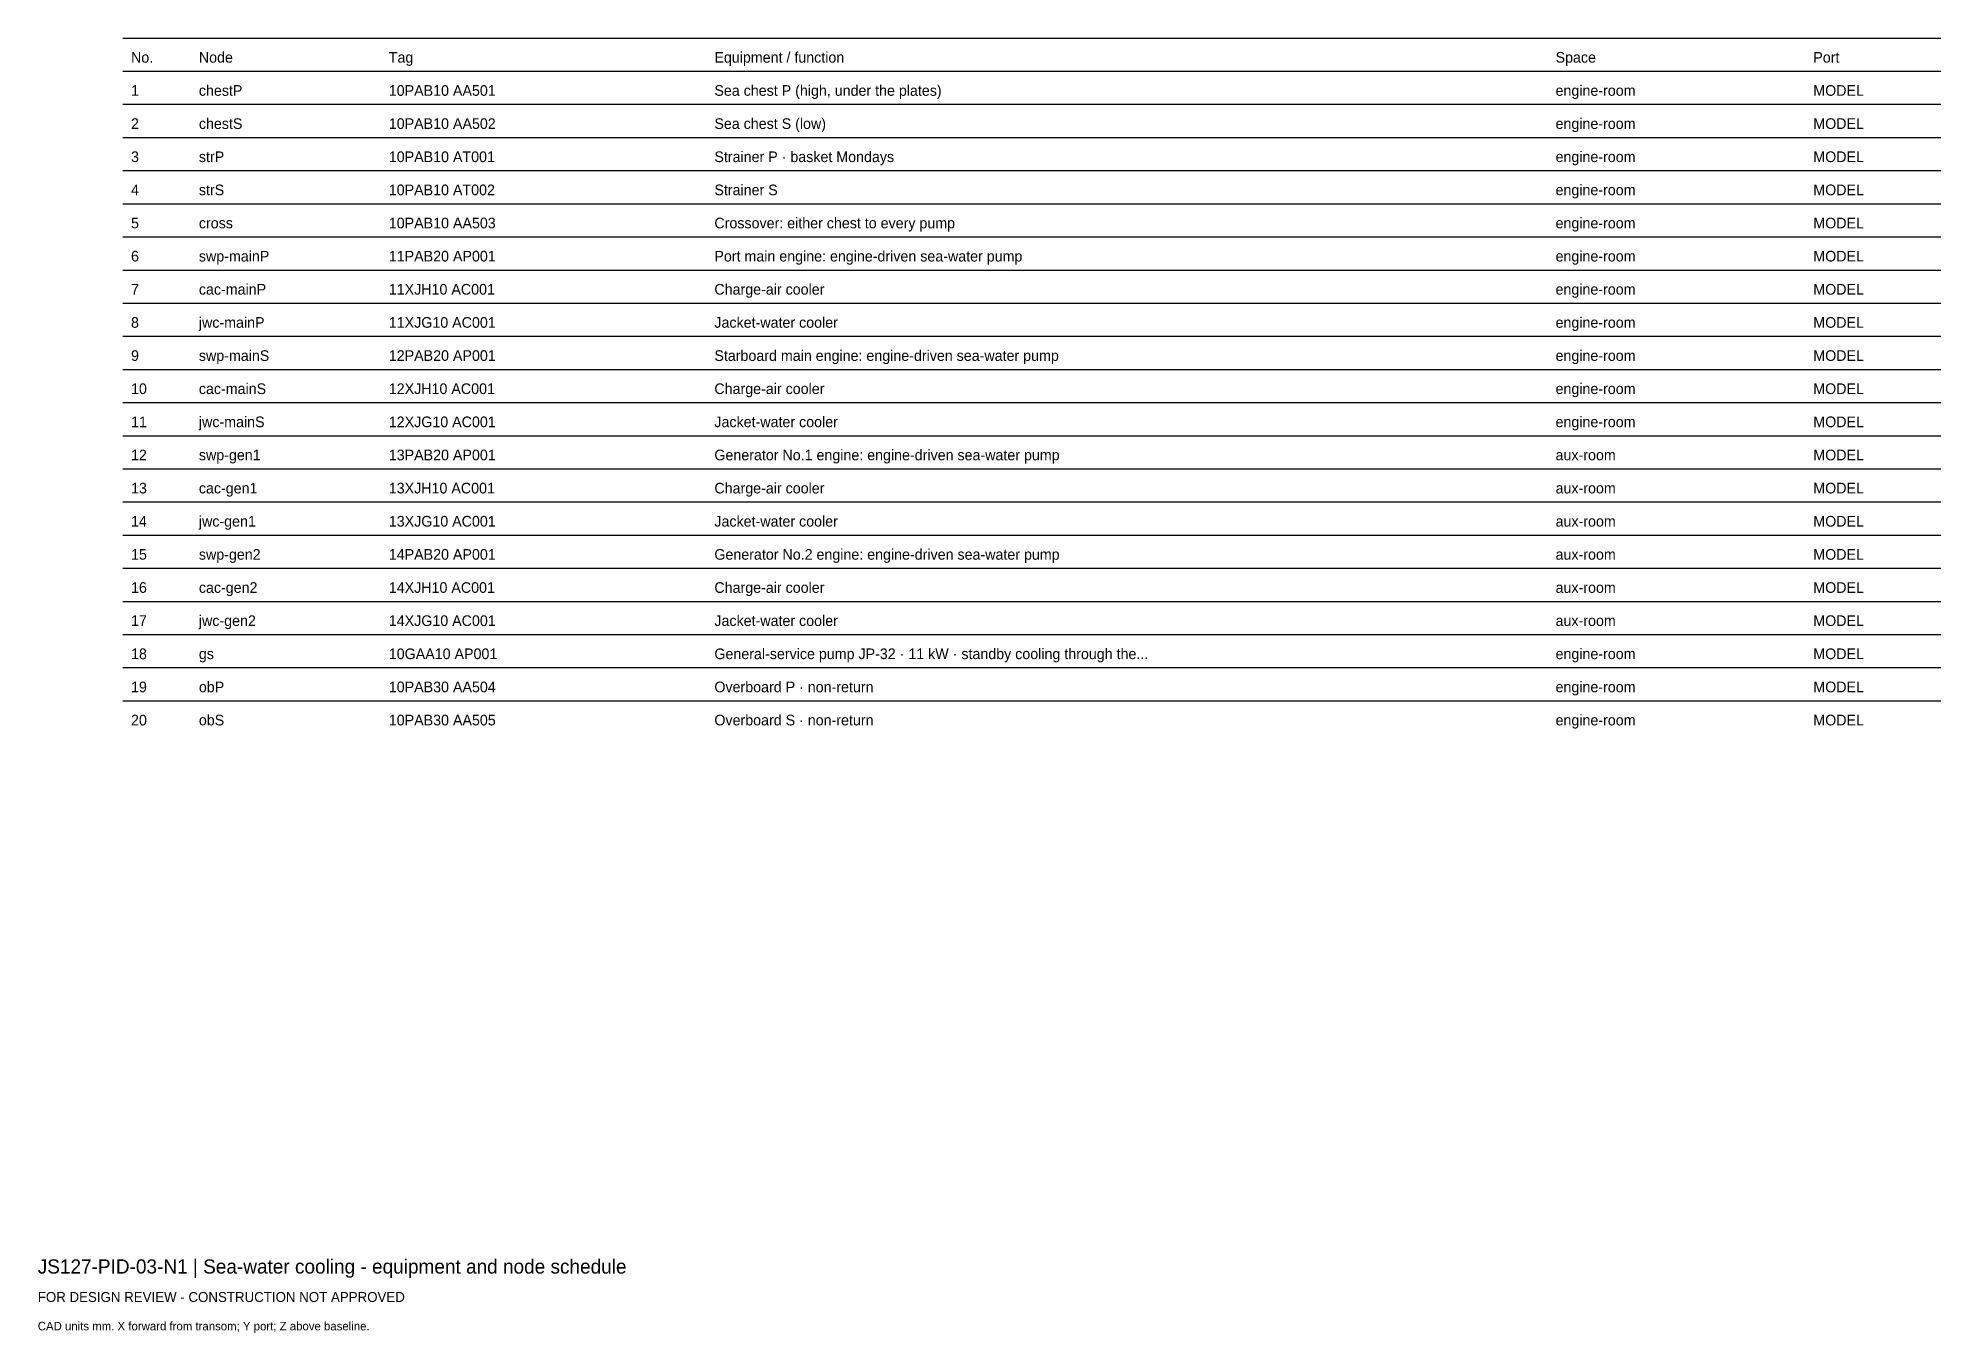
# Model space of a CAD drawing. Header units: millimetres. Extents: x 0 to 402, y -25 to 249.
import ezdxf

# ---------------------------------------------------------------- set-up
doc = ezdxf.new("R2010")
doc.units = ezdxf.units.MM
doc.layers.add('ANNOTATION', color=7, linetype='Continuous')
doc.layers.add('GEOMETRY', color=7, linetype='Continuous')

msp = doc.modelspace()

# ---------------------------------------------------------------- linework, layer by layer
at = {"layer": 'GEOMETRY'}
for p, q in [((18, 249), (402, 249)), ((18, 242), (402, 242)), ((18, 235), (402, 235)), ((18, 228), (402, 228)), ((18, 221), (402, 221)), ((18, 214), (402, 214)), ((18, 207), (402, 207)), ((18, 200), (402, 200)), ((18, 193), (402, 193)), ((18, 186), (402, 186)), ((18, 179), (402, 179)), ((18, 172), (402, 172)), ((18, 165), (402, 165)), ((18, 158), (402, 158)), ((18, 151), (402, 151)), ((18, 144), (402, 144)), ((18, 137), (402, 137)), ((18, 130), (402, 130)), ((18, 123), (402, 123)), ((18, 116), (402, 116)), ((18, 109), (402, 109))]:
    msp.add_line(p, q, dxfattribs=at)

# ---------------------------------------------------------------- texts
at = {"layer": 'ANNOTATION'}
for s, height, p in [('No.', 2.25, (19.7, 243.8)), ('Node', 2.25, (34.03, 243.8)), ('Tag', 2.25, (74.15, 243.8)), ('Equipment / function', 2.25, (142.92, 243.8)), ('Space', 2.25, (320.6, 243.8)), ('Port', 2.25, (375.04, 243.8)), ('1', 2.25, (19.7, 236.8)), ('chestP', 2.25, (34.03, 236.8)), ('10PAB10 AA501', 2.25, (74.15, 236.8)), ('Sea chest P (high, under the plates)', 2.25, (142.92, 236.8)), ('engine-room', 2.25, (320.6, 236.8)), ('MODEL', 2.25, (375.04, 236.8)), ('2', 2.25, (19.7, 229.8)), ('chestS', 2.25, (34.03, 229.8)), ('10PAB10 AA502', 2.25, (74.15, 229.8)), ('Sea chest S (low)', 2.25, (142.92, 229.8)), ('engine-room', 2.25, (320.6, 229.8)), ('MODEL', 2.25, (375.04, 229.8)), ('Strainer P · basket Mondays', 2.25, (142.92, 222.8)), ('engine-room', 2.25, (320.6, 222.8)), ('3', 2.25, (19.7, 222.8)), ('strP', 2.25, (34.03, 222.8)), ('10PAB10 AT001', 2.25, (74.15, 222.8)), ('MODEL', 2.25, (375.04, 222.8)), ('4', 2.25, (19.7, 215.8)), ('strS', 2.25, (34.03, 215.8)), ('10PAB10 AT002', 2.25, (74.15, 215.8)), ('Strainer S', 2.25, (142.92, 215.8)), ('engine-room', 2.25, (320.6, 215.8)), ('MODEL', 2.25, (375.04, 215.8)), ('5', 2.25, (19.7, 208.8)), ('cross', 2.25, (34.03, 208.8)), ('10PAB10 AA503', 2.25, (74.15, 208.8)), ('Crossover: either chest to every pump', 2.25, (142.92, 208.8)), ('engine-room', 2.25, (320.6, 208.8)), ('MODEL', 2.25, (375.04, 208.8)), ('6', 2.25, (19.7, 201.8)), ('swp-mainP', 2.25, (34.03, 201.8)), ('11PAB20 AP001', 2.25, (74.15, 201.8)), ('Port main engine: engine-driven sea-water pump', 2.25, (142.92, 201.8)), ('engine-room', 2.25, (320.6, 201.8)), ('MODEL', 2.25, (375.04, 201.8)), ('7', 2.25, (19.7, 194.8)), ('cac-mainP', 2.25, (34.03, 194.8)), ('11XJH10 AC001', 2.25, (74.15, 194.8)), ('Charge-air cooler', 2.25, (142.92, 194.8)), ('engine-room', 2.25, (320.6, 194.8)), ('MODEL', 2.25, (375.04, 194.8)), ('8', 2.25, (19.7, 187.8)), ('jwc-mainP', 2.25, (34.03, 187.8)), ('11XJG10 AC001', 2.25, (74.15, 187.8)), ('Jacket-water cooler', 2.25, (142.92, 187.8)), ('engine-room', 2.25, (320.6, 187.8)), ('MODEL', 2.25, (375.04, 187.8)), ('9', 2.25, (19.7, 180.8)), ('swp-mainS', 2.25, (34.03, 180.8)), ('12PAB20 AP001', 2.25, (74.15, 180.8)), ('Starboard main engine: engine-driven sea-water pump', 2.25, (142.92, 180.8)), ('engine-room', 2.25, (320.6, 180.8)), ('MODEL', 2.25, (375.04, 180.8)), ('10', 2.25, (19.7, 173.8)), ('cac-mainS', 2.25, (34.03, 173.8)), ('12XJH10 AC001', 2.25, (74.15, 173.8)), ('Charge-air cooler', 2.25, (142.92, 173.8)), ('engine-room', 2.25, (320.6, 173.8)), ('MODEL', 2.25, (375.04, 173.8)), ('11', 2.25, (19.7, 166.8)), ('jwc-mainS', 2.25, (34.03, 166.8)), ('12XJG10 AC001', 2.25, (74.15, 166.8)), ('Jacket-water cooler', 2.25, (142.92, 166.8)), ('engine-room', 2.25, (320.6, 166.8)), ('MODEL', 2.25, (375.04, 166.8)), ('12', 2.25, (19.7, 159.8)), ('swp-gen1', 2.25, (34.03, 159.8)), ('13PAB20 AP001', 2.25, (74.15, 159.8)), ('Generator No.1 engine: engine-driven sea-water pump', 2.25, (142.92, 159.8)), ('aux-room', 2.25, (320.6, 159.8)), ('MODEL', 2.25, (375.04, 159.8)), ('13', 2.25, (19.7, 152.8)), ('cac-gen1', 2.25, (34.03, 152.8)), ('13XJH10 AC001', 2.25, (74.15, 152.8)), ('Charge-air cooler', 2.25, (142.92, 152.8)), ('aux-room', 2.25, (320.6, 152.8)), ('MODEL', 2.25, (375.04, 152.8)), ('14', 2.25, (19.7, 145.8)), ('jwc-gen1', 2.25, (34.03, 145.8)), ('13XJG10 AC001', 2.25, (74.15, 145.8)), ('Jacket-water cooler', 2.25, (142.92, 145.8)), ('aux-room', 2.25, (320.6, 145.8)), ('MODEL', 2.25, (375.04, 145.8)), ('15', 2.25, (19.7, 138.8)), ('swp-gen2', 2.25, (34.03, 138.8)), ('14PAB20 AP001', 2.25, (74.15, 138.8)), ('Generator No.2 engine: engine-driven sea-water pump', 2.25, (142.92, 138.8)), ('MODEL', 2.25, (375.04, 138.8)), ('aux-room', 2.25, (320.6, 138.8)), ('16', 2.25, (19.7, 131.8)), ('cac-gen2', 2.25, (34.03, 131.8)), ('14XJH10 AC001', 2.25, (74.15, 131.8)), ('Charge-air cooler', 2.25, (142.92, 131.8)), ('aux-room', 2.25, (320.6, 131.8)), ('MODEL', 2.25, (375.04, 131.8)), ('17', 2.25, (19.7, 124.8)), ('jwc-gen2', 2.25, (34.03, 124.8)), ('14XJG10 AC001', 2.25, (74.15, 124.8)), ('Jacket-water cooler', 2.25, (142.92, 124.8)), ('aux-room', 2.25, (320.6, 124.8)), ('MODEL', 2.25, (375.04, 124.8)), ('18', 2.25, (19.7, 117.8)), ('gs', 2.25, (34.03, 117.8)), ('10GAA10 AP001', 2.25, (74.15, 117.8)), ('General-service pump JP-32 · 11 kW · standby cooling through the...', 2.25, (142.92, 117.8)), ('engine-room', 2.25, (320.6, 117.8)), ('MODEL', 2.25, (375.04, 117.8)), ('19', 2.25, (19.7, 110.8)), ('obP', 2.25, (34.03, 110.8)), ('10PAB30 AA504', 2.25, (74.15, 110.8)), ('Overboard P · non-return', 2.25, (142.92, 110.8)), ('engine-room', 2.25, (320.6, 110.8)), ('MODEL', 2.25, (375.04, 110.8)), ('20', 2.25, (19.7, 103.8)), ('obS', 2.25, (34.03, 103.8)), ('10PAB30 AA505', 2.25, (74.15, 103.8)), ('Overboard S · non-return', 2.25, (142.92, 103.8)), ('engine-room', 2.25, (320.6, 103.8)), ('MODEL', 2.25, (375.04, 103.8)), ('JS127-PID-03-N1 | Sea-water cooling - equipment and node schedule', 3, (0, -12)), ('FOR DESIGN REVIEW - CONSTRUCTION NOT APPROVED', 2.1, (0, -18)), ('CAD units mm. X forward from transom; Y port; Z above baseline.', 1.8, (0, -24))]:
    msp.add_text(s, height=height, dxfattribs=at).set_placement(p)

doc.saveas('drawing.dxf')
